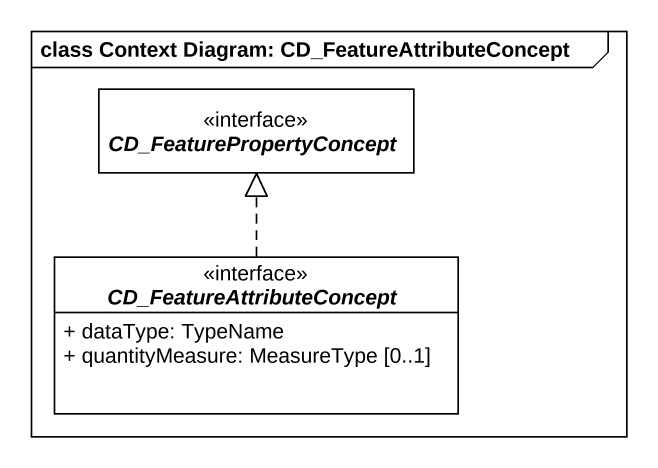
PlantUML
@startuml
mainframe class Context Diagram: CD_FeatureAttributeConcept
hide circle
hide empty members
skinparam classAttributeIconSize 0
interface CD_FeaturePropertyConcept
interface CD_FeatureAttributeConcept {
  + dataType: TypeName
  + quantityMeasure: MeasureType [0..1]
}
CD_FeatureAttributeConcept .up.|> CD_FeaturePropertyConcept
@enduml
